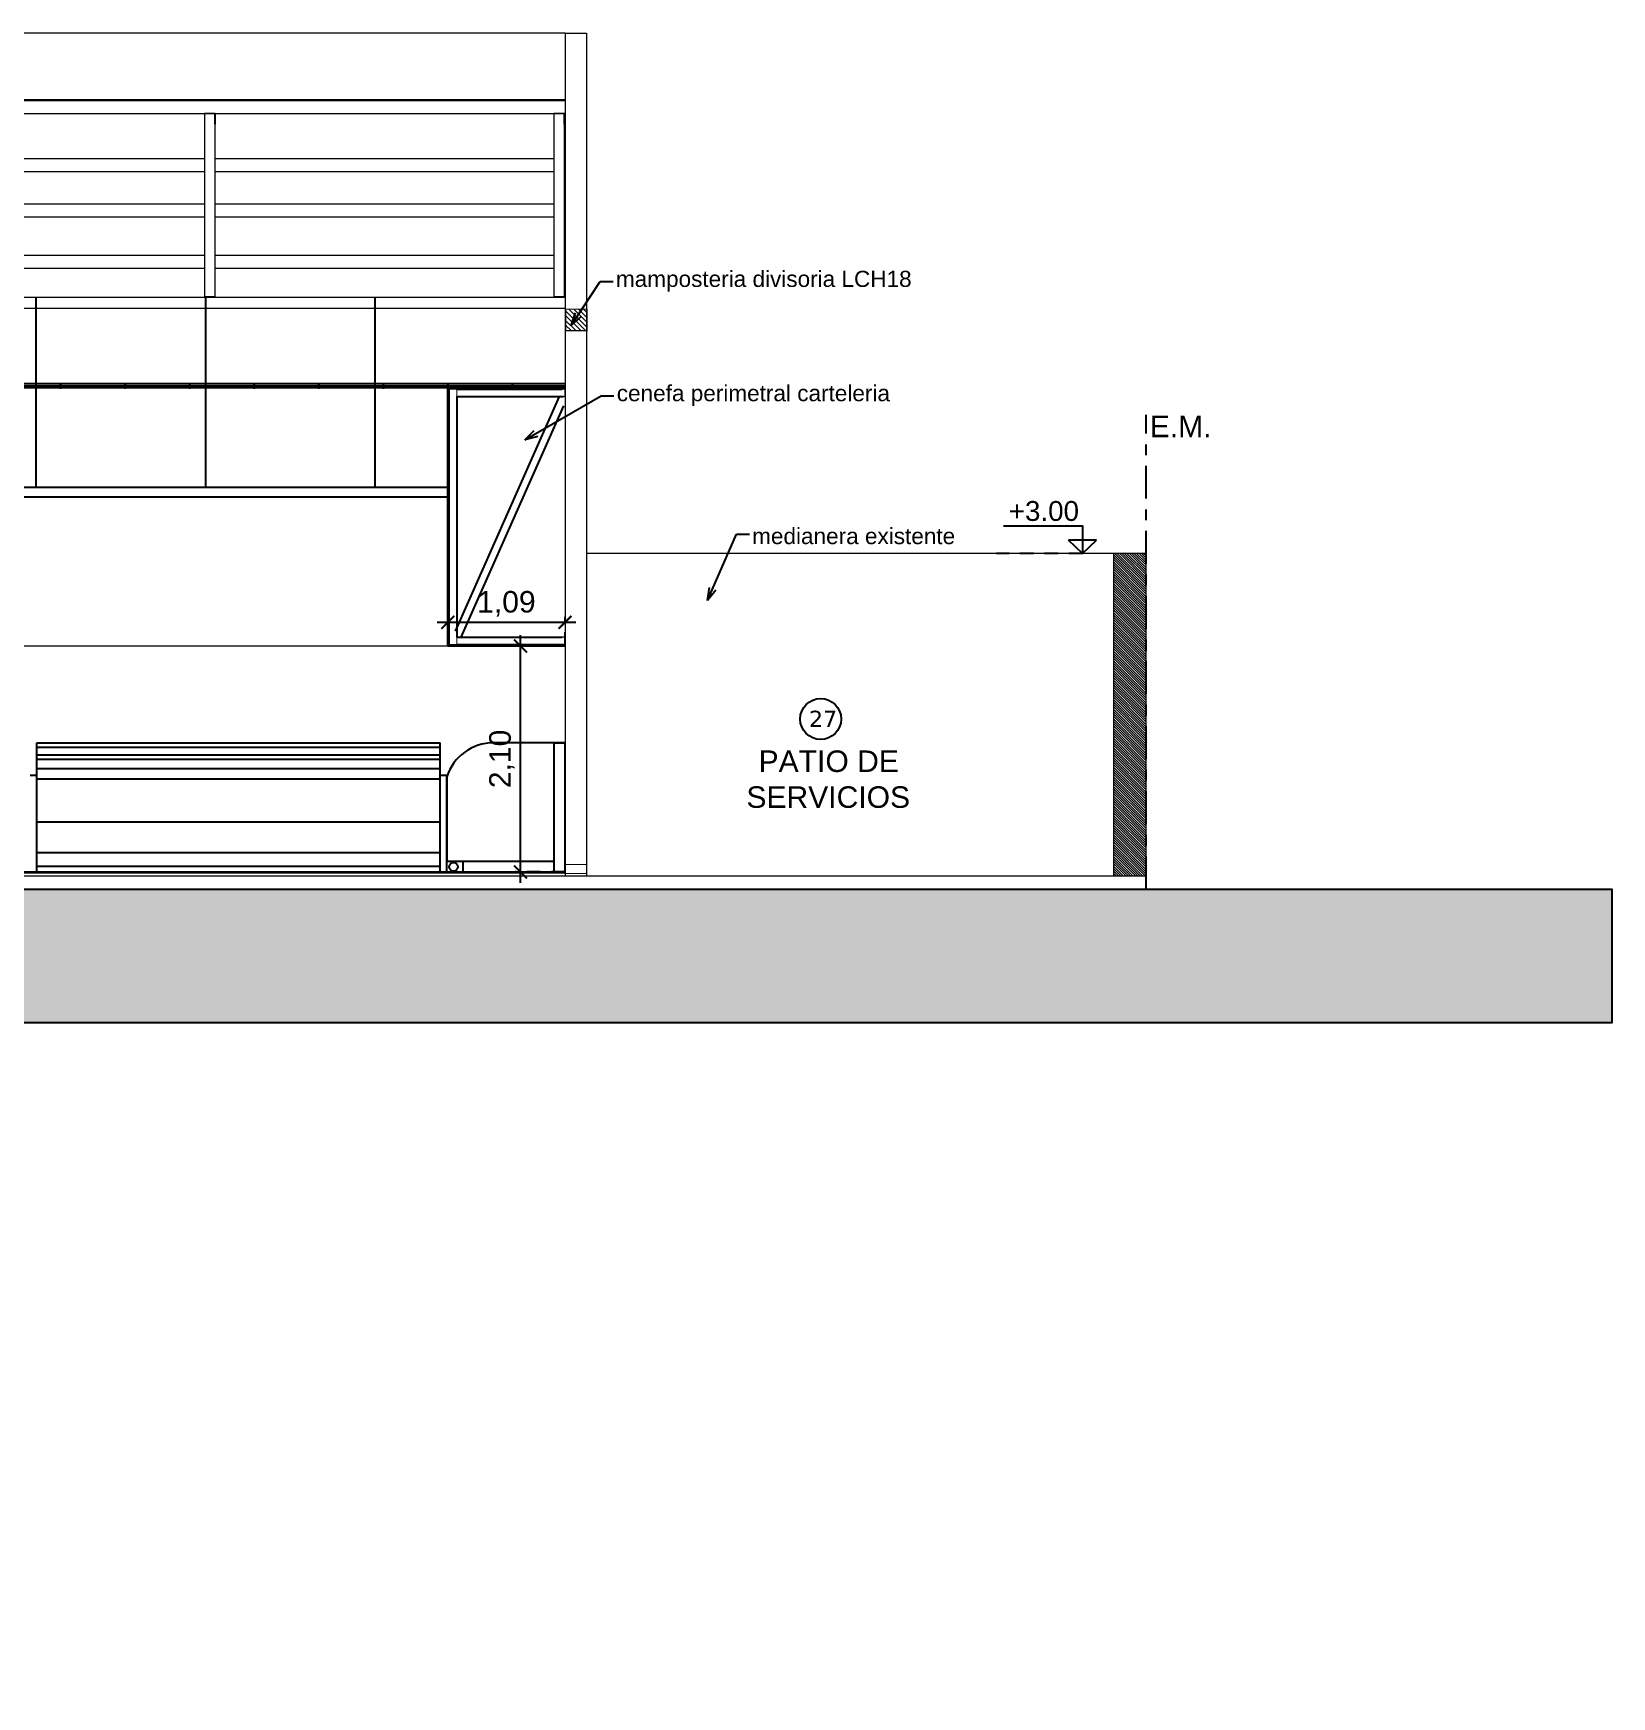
# Model space of a CAD drawing. Header units: metres. Extents: x 1166 to 1459, y -137 to 62.
# Drawn here: x 1298.28 to 1312.95, y -111.38 to -95.92 of the extents above; entities that cross this region are included whole.
import ezdxf

# ---------------------------------------------------------------- set-up
doc = ezdxf.new("R2010")
doc.units = ezdxf.units.M
doc.header["$LTSCALE"] = 0.508
doc.header["$PDMODE"] = 1
doc.header["$PDSIZE"] = -2
for name, pattern in [('ACAD_ISO10W100', [18, 12, -3, 0, -3]), ('HIDDEN', [0.375, 0.25, -0.125]), ('HIDDEN2', [0.1875, 0.125, -0.0625])]:
    doc.linetypes.add(name, pattern=pattern)
doc.layers.get('0').update_dxf_attribs({"color": 9})
doc.layers.get('Defpoints').update_dxf_attribs({"color": 9})
for name, color, linetype in [('1-EJES', 9, 'ACAD_ISO10W100'), ('2-texto', 9, 'Continuous'), ('3-muros', 9, 'Continuous'), ('3-tabiques', 9, 'Continuous'), ('3-VISTA', 9, 'Continuous'), ('4-carpinterias', 9, 'Continuous'), ('7-artef', 9, 'Continuous'), ('7-equipamiento', 9, 'Continuous'), ('8-cotas-100', 9, 'Continuous'), ('9-Hatch', 9, 'Continuous'), ('9-Hatch existente', 9, 'Continuous'), ('Estructura', 9, 'HIDDEN2'), ('estructura metlaica', 9, 'Continuous'), ('Iluminacion', 9, 'Continuous')]:
    doc.layers.add(name, color=color, linetype=linetype)
doc.styles.add('swiss', font='swissel.ttf')
doc.dimstyles.new('dim-100', dxfattribs={"dimtxt": 0.2, "dimasz": 0.12, "dimexe": 0.05, "dimexo": 0, "dimgap": 0.05, "dimtad": 1, "dimzin": 4, "dimtxsty": 'swiss', "dimblk": 'ARCHTICK', "dimcen": 0.5, "dimdle": 0.1, "dimclrd": 256, "dimclre": 252, "dimclrt": 256, "dimadec": 0, "dimazin": 0, "dimtfac": 1, "dimtix": 1, "dimtmove": 2, "dimatfit": 3, "dimldrblk": 'OPEN30', "dimfxl": 0.05, "dimtolj": 1, "dimtzin": 0, "dimarcsym": 0})

# ---------------------------------------------------------------- blocks, each defined once
blk = doc.blocks.new('*U233')
at = {"layer": '3-tabiques', "color": 3}
blk.add_lwpolyline([(-0.002, 0.019), (0.002, 0.019), (0.002, 0.011), (-0.002, 0.011)], close=True, dxfattribs=at)
for points in [[(0, -0.019), (0, 0.011)], [(-0.007, -0.019), (-0.007, -0.018), (-0.004, -0.018)], [(-0.007, -0.019), (0.007, -0.019)], [(0.007, -0.019), (0.007, -0.018), (0.004, -0.018)]]:
    blk.add_lwpolyline(points, dxfattribs=at)
blk = doc.blocks.new('_ARCHTICK')
at = {"color": 0, "linetype": 'ByBlock', "const_width": 0.15}
blk.add_lwpolyline([(-0.5, -0.5), (0.5, 0.5)], dxfattribs=at)
blk = doc.blocks.new('_Open30')
at = {"color": 0, "linetype": 'ByBlock', "lineweight": -2}
for p, q in [((-1, 0.27), (0, 0)), ((0, 0), (-1, -0.27)), ((0, 0), (-1, 0))]:
    blk.add_line(p, q, dxfattribs=at)
blk = doc.blocks.new('*D578')
at = {"layer": '8-cotas-100', "lineweight": -2, "transparency": 16777216}
blk.add_line((1302.81, -103.816), (1302.81, -101.516), dxfattribs=at)
at = {"layer": '8-cotas-100', "color": 252, "linetype": 'HIDDEN', "lineweight": -2, "transparency": 16777216}
for p, q in [((1303.224, -101.616), (1302.76, -101.616)), ((1303.224, -103.716), (1302.76, -103.716))]:
    blk.add_line(p, q, dxfattribs=at)
at = {"layer": 'Defpoints', "color": 0, "transparency": 16777216}
for p in [(1302.81, -101.616), (1303.224, -101.616), (1303.224, -103.716)]:
    blk.add_point(p, dxfattribs=at)
at = {"layer": '8-cotas-100', "lineweight": -2, "transparency": 16777216, "xscale": 0.12, "yscale": 0.12, "zscale": 0.12}
for p, rotation in [((1302.81, -101.616), 90), ((1302.81, -103.716), 270)]:
    blk.add_blockref('_ARCHTICK', p, dxfattribs=dict(at, rotation=rotation))
at = {"layer": '8-cotas-100', "transparency": 16777216, "insert": (1302.638, -102.666), "char_height": 0.2, "attachment_point": 5, "rotation": 90, "style": 'swiss'}
blk.add_mtext('\\A1;2,10', dxfattribs=at)
blk = doc.blocks.new('*D579')
at = {"layer": '8-cotas-100', "lineweight": -2, "transparency": 16777216}
blk.add_line((1302.035, -101.396), (1303.324, -101.396), dxfattribs=at)
at = {"layer": '8-cotas-100', "color": 252, "linetype": 'HIDDEN', "lineweight": -2, "transparency": 16777216}
for p, q in [((1302.135, -101.616), (1302.135, -101.346)), ((1303.224, -101.616), (1303.224, -101.346))]:
    blk.add_line(p, q, dxfattribs=at)
at = {"layer": 'Defpoints', "color": 0, "transparency": 16777216}
for p in [(1303.224, -101.396), (1302.135, -101.616), (1303.224, -101.616)]:
    blk.add_point(p, dxfattribs=at)
at = {"layer": '8-cotas-100', "lineweight": -2, "transparency": 16777216, "xscale": 0.12, "yscale": 0.12, "zscale": 0.12, "rotation": 180}
blk.add_blockref('_ARCHTICK', (1302.135, -101.396), dxfattribs=at)
at = {"layer": '8-cotas-100', "lineweight": -2, "transparency": 16777216, "xscale": 0.12, "yscale": 0.12, "zscale": 0.12}
blk.add_blockref('_ARCHTICK', (1303.224, -101.396), dxfattribs=at)
at = {"layer": '8-cotas-100', "transparency": 16777216, "insert": (1302.679, -101.224), "char_height": 0.2, "attachment_point": 5, "style": 'swiss'}
blk.add_mtext('\\A1;1,09', dxfattribs=at)

msp = doc.modelspace()

# ---------------------------------------------------------------- hatches: boundary and pattern name
at = {"layer": '9-Hatch', "linetype": 'Continuous', "lineweight": 0}
h = msp.add_hatch(dxfattribs=at)
h.set_pattern_fill('ANSI31', color=256, scale=0.01, angle=-90)
h.set_pattern_definition([(315, (37.43307, -41.896056), (0.0224506403, 0.0224506403), [])])
h.paths.add_polyline_path([(1303.43, -98.486), (1303.232, -98.486), (1303.232, -98.686), (1303.43, -98.686)])
at = {"layer": '9-Hatch'}
h = msp.add_hatch(dxfattribs=at)
h.set_pattern_fill('HOUND', color=256, scale=0.1, angle=45)
h.set_pattern_definition([(45, (92.53986, -43.1734), (0.336759605, 0.561266008), [2.54, -1.27]), (135, (92.53986, -43.1734), (0.336759605, -0.561266008), [2.54, -1.27])])
h.paths.add_polyline_path([(1312.952, -105.118), (1312.952, -103.876), (1255.835, -103.876), (1255.835, -105.118)])
at = {"layer": '9-Hatch existente', "linetype": 'Continuous', "lineweight": 0}
h = msp.add_hatch(dxfattribs=at)
h.set_pattern_fill('ANSI31', color=256, scale=0.005, angle=-90)
h.set_pattern_definition([(315, (200.439548, -41.082027), (0.01122532015, 0.01122532015), [])])
h.paths.add_polyline_path([(1308.624, -100.756), (1308.324, -100.756), (1308.324, -103.756), (1308.624, -103.756)])

# ---------------------------------------------------------------- linework, layer by layer
at = {"layer": '1-EJES', "linetype": 'ACAD_ISO10W100', "ltscale": 0.05}
msp.add_line((1308.624, -103.876), (1308.624, -99.468), dxfattribs=at)
at = {"layer": '2-texto', "linetype": 'HIDDEN'}
msp.add_line((1308.033, -100.756), (1307.233, -100.756), dxfattribs=at)
at = {"layer": '2-texto'}
msp.add_line((1308.164, -100.633), (1307.903, -100.633), dxfattribs=at)
for points in [[(1307.3, -100.501), (1308.033, -100.501), (1308.033, -100.756)], [(1308.033, -100.756), (1307.903, -100.633)], [(1308.033, -100.756), (1308.164, -100.633)]]:
    msp.add_lwpolyline(points, dxfattribs=at)
msp.add_circle((1305.6, -102.295), 0.19, dxfattribs=at)
at = {"layer": '3-muros', "lineweight": 0}
for p, q in [((1303.224, -95.922), (1303.224, -103.756)), ((1303.224, -95.922), (1303.424, -95.922)), ((1303.424, -95.922), (1303.424, -103.756)), ((1308.324, -103.756), (1308.324, -100.756)), ((1308.624, -100.756), (1308.324, -100.756)), ((1308.624, -103.876), (1308.624, -100.756))]:
    msp.add_line(p, q, dxfattribs=at)
at = {"layer": '3-muros', "linetype": 'Continuous', "lineweight": 0}
for p, q in [((1286.894, -101.616), (1303.224, -101.616)), ((1303.224, -103.716), (1258.574, -103.716)), ((1303.224, -103.726), (1258.574, -103.726))]:
    msp.add_line(p, q, dxfattribs=at)
at = {"layer": '3-muros', "lineweight": 0, "const_width": 0.01, "flags": 128}
msp.add_lwpolyline([(1303.224, -103.716), (1303.224, -103.646), (1303.424, -103.646), (1303.424, -103.73), (1303.224, -103.73), (1303.224, -103.646)], dxfattribs=at)
at = {"layer": '3-muros'}
msp.add_lwpolyline([(1255.835, -103.876), (1312.952, -103.876), (1312.952, -105.118), (1255.835, -105.118)], close=True, dxfattribs=at)
at = {"layer": '3-muros', "lineweight": 0}
for p in [(1302.174, -109.881), (1302.174, -109.881), (1302.174, -109.881), (1302.174, -110.006), (1304.985, -110.006), (1304.985, -110.006), (1302.174, -110.381), (1302.174, -110.381), (1302.174, -110.381), (1302.174, -110.631), (1304.985, -110.631), (1304.985, -110.631), (1302.174, -110.881), (1302.174, -110.881), (1302.174, -110.881), (1302.174, -111.256), (1304.985, -111.256), (1304.985, -111.256), (1302.174, -111.381), (1302.174, -111.381), (1302.174, -111.381)]:
    msp.add_point(p, dxfattribs=at)
at = {"layer": '3-tabiques'}
for p, q in [((1262.974, -99.177), (1303.224, -99.177)), ((1262.974, -99.199), (1303.224, -99.199)), ((1262.974, -99.214), (1303.224, -99.214)), ((1302.135, -99.216), (1303.224, -99.216)), ((1302.135, -101.616), (1302.135, -99.216)), ((1302.135, -101.616), (1303.224, -101.616)), ((1303.124, -103.716), (1303.124, -102.516)), ((1303.224, -102.516), (1303.124, -102.516)), ((1303.124, -103.716), (1303.124, -102.516)), ((1303.124, -102.516), (1303.224, -102.516)), ((1303.224, -103.716), (1303.224, -102.516)), ((1303.224, -103.716), (1303.224, -102.516))]:
    msp.add_line(p, q, dxfattribs=at)
at = {"layer": '3-tabiques', "const_width": 0.01}
for points in [[(1302.218, -99.257), (1302.218, -99.229), (1302.148, -99.229), (1302.148, -99.257)], [(1302.246, -99.229), (1302.218, -99.229), (1302.218, -99.299), (1302.246, -99.299)], [(1303.196, -99.299), (1303.224, -99.299), (1303.224, -99.229), (1303.196, -99.229)], [(1302.246, -101.533), (1302.218, -101.533), (1302.218, -101.603), (1302.246, -101.603)], [(1303.196, -101.603), (1303.224, -101.603), (1303.224, -101.533), (1303.196, -101.533)], [(1302.148, -101.575), (1302.148, -101.603), (1302.218, -101.603), (1302.218, -101.575)]]:
    msp.add_lwpolyline(points, dxfattribs=at)
at = {"layer": '3-VISTA', "linetype": 'Continuous', "lineweight": 0}
for p, q in [((1303.224, -95.922), (1258.874, -95.922)), ((1308.324, -100.756), (1303.424, -100.756))]:
    msp.add_line(p, q, dxfattribs=at)
at = {"layer": '3-VISTA'}
for p, q in [((1302.148, -101.603), (1302.148, -99.229)), ((1302.218, -99.229), (1303.196, -99.229)), ((1303.171, -99.299), (1302.204, -101.479)), ((1302.218, -99.299), (1303.21, -99.299)), ((1302.218, -99.299), (1302.218, -101.533)), ((1303.21, -99.385), (1302.256, -101.533)), ((1302.218, -101.533), (1303.196, -101.533)), ((1302.218, -101.603), (1303.21, -101.603))]:
    msp.add_line(p, q, dxfattribs=at)
at = {"layer": '4-carpinterias', "linetype": 'Continuous', "lineweight": 0}
for p, q in [((1258.874, -96.537), (1303.224, -96.537)), ((1258.874, -96.547), (1303.224, -96.547))]:
    msp.add_line(p, q, dxfattribs=at)
at = {"layer": '7-artef'}
for p, q in [((1298.314, -103.716), (1298.314, -102.516)), ((1298.314, -102.516), (1302.064, -102.516)), ((1298.314, -102.556), (1302.064, -102.556)), ((1298.314, -102.629), (1302.064, -102.629)), ((1302.064, -103.716), (1302.064, -102.516)), ((1298.314, -102.669), (1302.064, -102.669)), ((1298.314, -102.755), (1302.064, -102.755)), ((1298.254, -102.816), (1298.314, -102.816)), ((1298.314, -102.85), (1302.064, -102.85)), ((1302.064, -102.816), (1302.124, -102.816)), ((1302.124, -103.716), (1302.124, -102.816)), ((1302.124, -103.716), (1302.124, -102.816)), ((1298.314, -103.251), (1302.064, -103.251)), ((1298.314, -103.535), (1302.064, -103.535)), ((1298.314, -103.662), (1302.064, -103.662))]:
    msp.add_line(p, q, dxfattribs=at)
at = {"layer": '7-equipamiento'}
for p, q in [((1302.124, -103.616), (1303.124, -103.616)), ((1302.277, -103.723), (1302.277, -103.623))]:
    msp.add_line(p, q, dxfattribs=at)
msp.add_lwpolyline([(1303.124, -102.516), (1303.124, -102.516), (1302.561, -102.516, 0.323665), (1302.124, -102.832), (1302.124, -103.616)], format="xyb", dxfattribs=at)
msp.add_circle((1302.187, -103.668), 0.0395, dxfattribs=at)
at = {"layer": 'Estructura', "linetype": 'Continuous', "lineweight": 0}
msp.add_line((1308.624, -103.756), (1258.574, -103.756), dxfattribs=at)
at = {"layer": 'Estructura', "linetype": 'Continuous', "lineweight": 0, "const_width": 0.01}
msp.add_lwpolyline([(1303.23, -98.686), (1303.43, -98.686), (1303.43, -98.486), (1303.23, -98.486)], close=True, dxfattribs=at)
at = {"layer": 'estructura metlaica', "linetype": 'Continuous', "lineweight": 0}
for p, q in [((1258.874, -96.667), (1303.224, -96.667)), ((1295.874, -97.087), (1299.874, -97.087)), ((1295.874, -97.207), (1299.874, -97.207)), ((1299.974, -97.087), (1303.12, -97.087)), ((1299.974, -97.207), (1303.12, -97.207)), ((1303.22, -97.087), (1303.224, -97.087)), ((1303.22, -97.207), (1303.224, -97.207)), ((1295.874, -97.508), (1299.874, -97.508)), ((1299.974, -97.508), (1303.12, -97.508)), ((1303.22, -97.508), (1303.224, -97.508)), ((1295.874, -97.628), (1299.874, -97.628)), ((1299.974, -97.628), (1303.12, -97.628)), ((1303.22, -97.628), (1303.224, -97.628)), ((1295.874, -97.986), (1299.874, -97.986)), ((1299.974, -97.986), (1303.12, -97.986)), ((1303.22, -97.986), (1303.224, -97.986)), ((1295.874, -98.106), (1299.874, -98.106)), ((1299.974, -98.106), (1303.12, -98.106)), ((1303.22, -98.106), (1303.224, -98.106))]:
    msp.add_line(p, q, dxfattribs=at)
at = {"layer": 'estructura metlaica', "lineweight": 0}
for p, q in [((1299.874, -96.667), (1299.874, -98.376)), ((1299.974, -96.667), (1299.874, -96.667)), ((1299.974, -96.667), (1299.874, -96.667)), ((1299.974, -98.376), (1299.974, -96.667)), ((1303.12, -96.667), (1303.12, -98.376)), ((1303.22, -96.667), (1303.12, -96.667)), ((1303.22, -96.667), (1303.12, -96.667)), ((1303.22, -98.376), (1303.22, -96.667)), ((1258.874, -98.376), (1303.224, -98.376)), ((1299.874, -98.376), (1299.974, -98.376)), ((1299.874, -98.376), (1299.974, -98.376)), ((1303.12, -98.376), (1303.22, -98.376)), ((1303.12, -98.376), (1303.22, -98.376)), ((1258.874, -98.476), (1303.224, -98.476))]:
    msp.add_line(p, q, dxfattribs=at)
at = {"layer": 'estructura metlaica', "lineweight": 0, "flags": 128}
for points in [[(1299.874, -96.667), (1299.974, -96.667), (1299.974, -96.767), (1299.969, -96.767), (1299.969, -96.678, 0.348209), (1299.965, -96.671), (1299.874, -96.671), (1299.874, -96.667)], [(1303.12, -96.667), (1303.22, -96.667), (1303.22, -96.767), (1303.216, -96.767), (1303.216, -96.678, 0.348209), (1303.212, -96.671), (1303.12, -96.671), (1303.12, -96.667)], [(1299.874, -98.376), (1299.974, -98.376), (1299.974, -98.276), (1299.969, -98.276), (1299.969, -98.365, -0.348209), (1299.965, -98.372), (1299.874, -98.372), (1299.874, -98.376)], [(1303.12, -98.376), (1303.22, -98.376), (1303.22, -98.276), (1303.216, -98.276), (1303.216, -98.365, -0.348209), (1303.212, -98.372), (1303.12, -98.372), (1303.12, -98.376)]]:
    msp.add_lwpolyline(points, format="xyb", dxfattribs=at)
at = {"layer": 'Iluminacion'}
for points in [[(1298.31, -100.142), (1298.31, -98.376)], [(1299.885, -100.142), (1299.885, -98.376)], [(1301.46, -100.142), (1301.46, -98.376)], [(1302.135, -100.142), (1263.352, -100.142)], [(1302.135, -100.232), (1263.352, -100.232)]]:
    msp.add_lwpolyline(points, dxfattribs=at)

# ---------------------------------------------------------------- block references
at = {"layer": '3-tabiques', "linetype": 'ByBlock', "lineweight": -2}
for p in [(1298.536, -99.197), (1299.136, -99.197), (1299.736, -99.197), (1300.336, -99.197), (1300.936, -99.197), (1301.536, -99.197), (1302.136, -99.197), (1302.736, -99.197)]:
    msp.add_blockref('*U233', p, dxfattribs=at)

# ---------------------------------------------------------------- texts
at = {"layer": '2-texto', "style": 'swiss'}
msp.add_text('+3.00', height=0.1847, dxfattribs=at).set_placement((1307.348, -100.454))
for s, insert, char_height, width, attachment_point in [('\\A1;mamposteria divisoria LCH18', (1303.697, -98.325), 0.15, 3.95327, 7), ('\\A1;cenefa perimetral carteleria', (1303.705, -99.387), 0.15, 3.95327, 7), ('E.M.', (1308.658, -99.476), 0.2, 3.10441, 1), ('\\A1;medianera existente', (1304.963, -100.672), 0.15, 3.95327, 7), ('{\\fVerdana|b0|i0|c0|p34;27}', (1305.491, -102.368), 0.15, 0.29475, 7), ('\\pi0.55084;{\\fArial|b0|i0|c0|p34;PATIO DE \\P\\pi0.4374;SERVICIOS}', (1304.472, -102.587), 0.2, 2.36921, 1)]:
    msp.add_mtext(s, dxfattribs=dict(at, insert=insert, char_height=char_height, width=width, attachment_point=attachment_point))

# ---------------------------------------------------------------- dimensions: what is measured, and where the dimension line sits
at = {"layer": '8-cotas-100'}
dim = msp.add_linear_dim(base=(1303.224, -101.396), p1=(1302.135, -101.616), p2=(1303.224, -101.616), dimstyle='dim-100', dxfattribs=at)
dim.commit()
dim.dimension.update_dxf_attribs({"geometry": '*D579', "text_midpoint": (1302.679, -101.224)})
dim = msp.add_linear_dim(base=(1302.81, -101.616), p1=(1303.224, -103.716), p2=(1303.224, -101.616), angle=90, dimstyle='dim-100', dxfattribs=at)
dim.commit()
dim.dimension.update_dxf_attribs({"geometry": '*D578', "text_midpoint": (1302.638, -102.666)})

# ---------------------------------------------------------------- leaders
at = {"layer": '8-cotas-100', "annotation_type": 0, "has_hookline": 1, "hookline_direction": 0}
for points in [[(1303.281, -98.638), (1303.551, -98.229), (1303.671, -98.229)], [(1302.85, -99.701), (1303.559, -99.291), (1303.679, -99.291)], [(1304.548, -101.195), (1304.817, -100.576), (1304.937, -100.576)]]:
    msp.add_leader(points, dimstyle='dim-100', override={"dimgap": 0.05, "dimtad": 0, "dimarcsym": 1}, dxfattribs=at)

doc.saveas('drawing.dxf')
